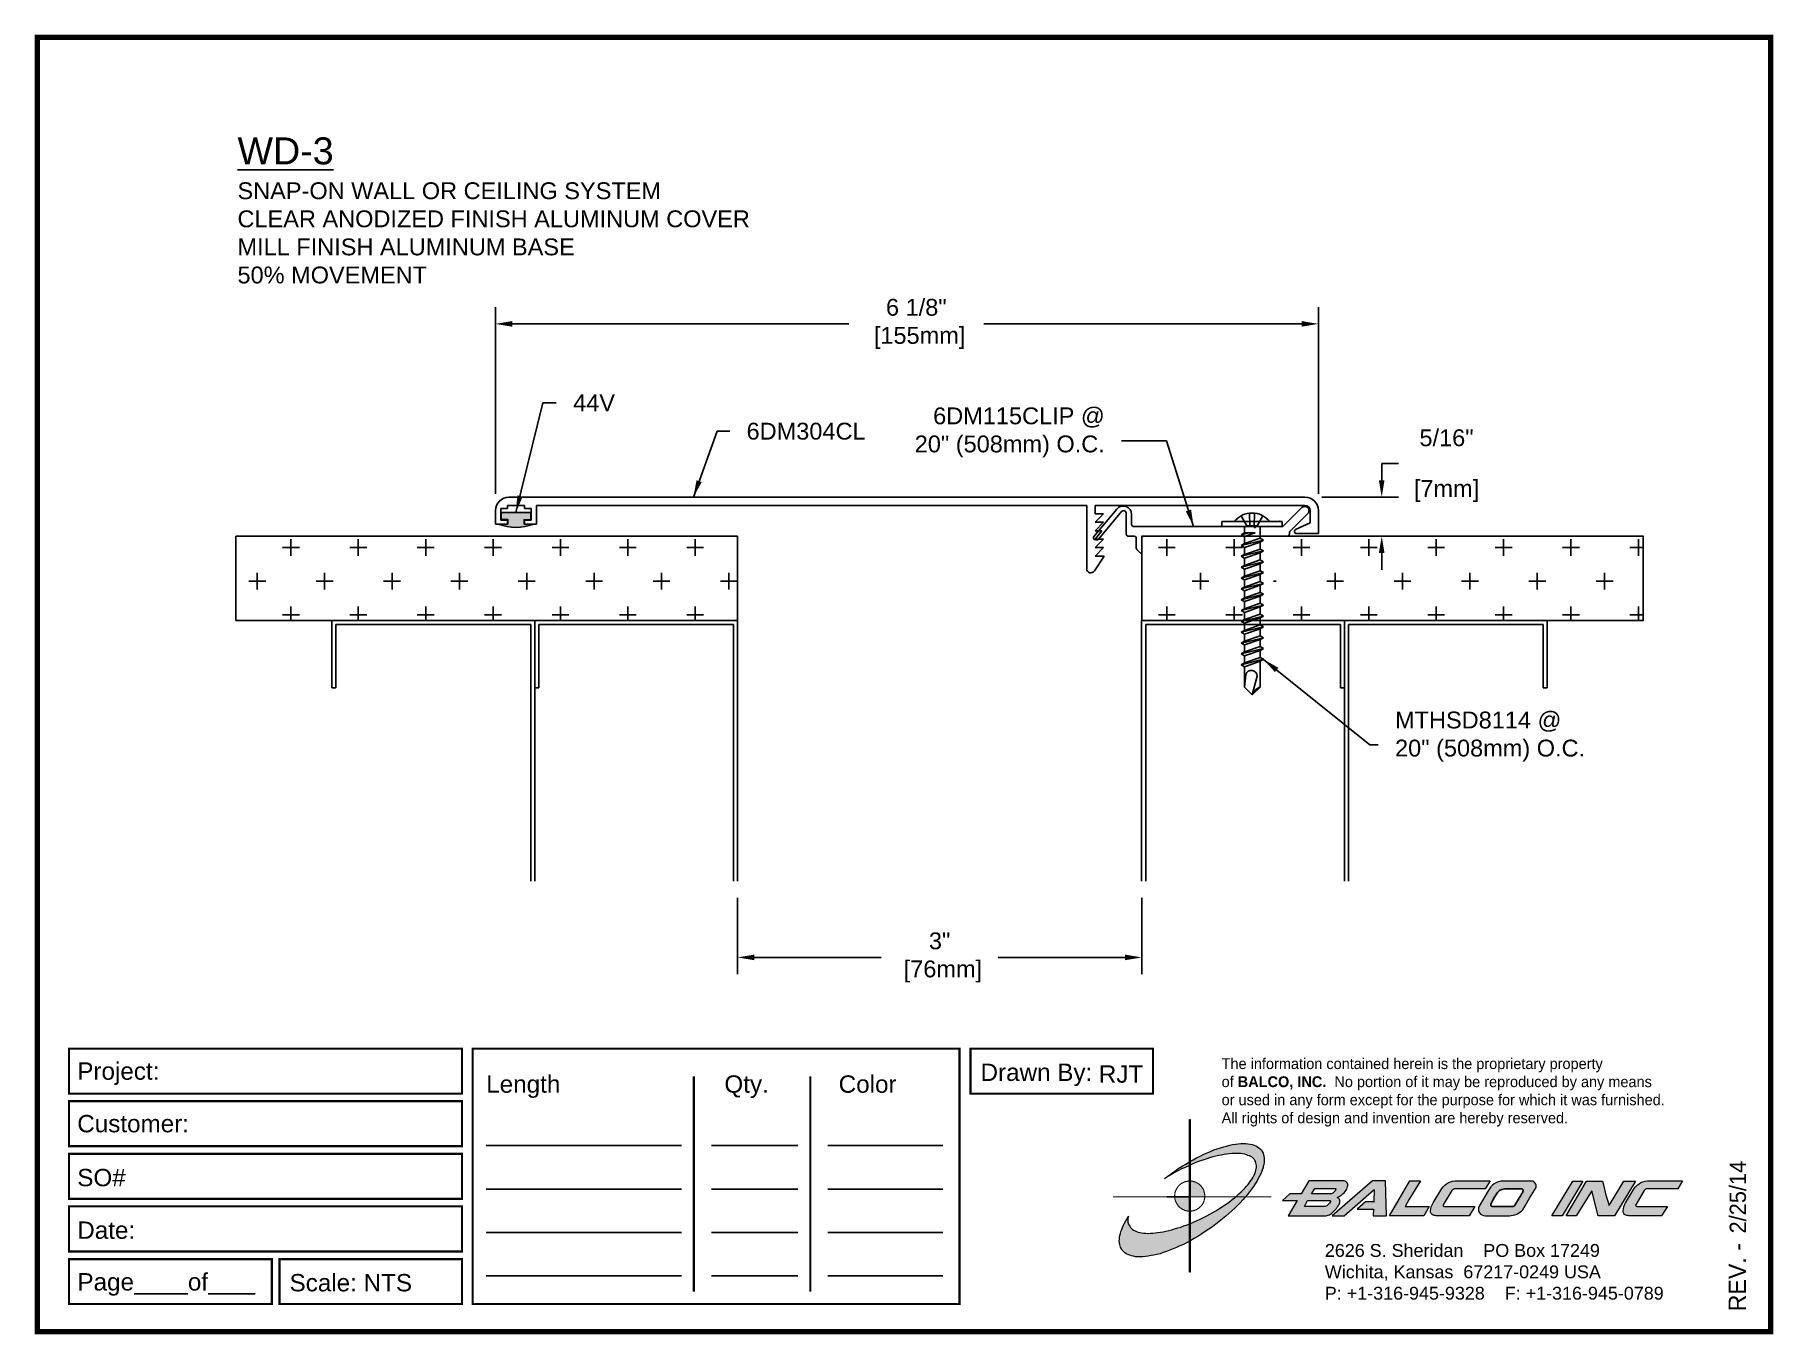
# Paper-space layout 'Detail' of a CAD drawing. Header units: inches. Extents: x 0 to 10, y 0 to 7.5.
# The model-space entities are those that its viewports show. They can reach past a viewport. Long polylines and large blocks are cut down to what shows.
import ezdxf

# ---------------------------------------------------------------- set-up
doc = ezdxf.new("R2010")
doc.units = ezdxf.units.IN
doc.header["$MEASUREMENT"] = 0
doc.linetypes.add('HIDDEN2', pattern=[0.1875, 0.125, -0.0625])
for name, color, linetype in [('Anchors', 4, 'Continuous'), ('Border', 7, 'Continuous'), ('Conditions', 1, 'Continuous'), ('Dimensions', 3, 'Continuous'), ('Fillers', 2, 'Continuous'), ('Metals', 7, 'Continuous'), ('Text', 2, 'Continuous')]:
    doc.layers.add(name, color=color, linetype=linetype)
doc.styles.add('arial', font='arial.ttf')
doc.styles.add('Copyright', font='ERASDEMI.TTF')
doc.dimstyles.new('ARIAL', dxfattribs={"dimtxt": 0.125, "dimasz": 0.125, "dimexe": 0.125, "dimexo": 0.125, "dimgap": 0.125, "dimtad": 0, "dimtih": 1, "dimtoh": 1, "dimdec": 4, "dimzin": 0, "dimdsep": 46, "dimlunit": 4, "dimtxsty": 'arial', "dimcen": 0.09, "dimadec": 0, "dimazin": 0, "dimtfac": 1, "dimtdec": 4, "dimtofl": 0, "dimtmove": 0, "dimatfit": 3, "dimfxl": 0, "dimfrac": 2, "dimtolj": 1, "dimtzin": 0, "dimarcsym": 0})

# ---------------------------------------------------------------- blocks, each defined once
blk = doc.blocks.new('ACADlogo')
h = blk.add_hatch(color=256)
h.paths.add_polyline_path([(-3.346, 1.223), (-3.351, 1.223), (-3.351, 0.979), (-3.346, 0.982)])
h.paths.add_polyline_path([(-3.346, 0.961), (-3.351, 0.959), (-3.351, 0.868), (-3.346, 0.868)])
h.paths.add_polyline_path([(-3.346, 0.777), (-3.351, 0.777), (-3.351, 0.699), (-3.351, 0.695), (-3.35, 0.695), (-3.346, 0.695)])
h.paths.add_polyline_path([(-3.346, 0.864), (-3.346, 0.868), (-3.35, 0.868), (-3.351, 0.868), (-3.351, 0.777), (-3.346, 0.777), (-3.346, 0.778), (-3.348, 0.778)])
h.paths.add_polyline_path([(-3.346, 0.524), (-3.351, 0.521), (-3.351, 0.342), (-3.346, 0.342)])
h.paths.add_polyline_path([(-3.346, 0.695), (-3.351, 0.695), (-3.351, 0.621), (-3.346, 0.623)])
h.paths.add_polyline_path([(-3.346, 0.623), (-3.351, 0.621), (-3.351, 0.521), (-3.346, 0.524)])
h.paths.add_polyline_path([(-3.346, 0.982), (-3.351, 0.979), (-3.351, 0.959), (-3.346, 0.961)])
h = blk.add_hatch(color=175)
h.paths.add_polyline_path([(-3.518, 0.573), (-3.534, 0.571), (-3.548, 0.569), (-3.562, 0.567), (-3.576, 0.567), (-3.589, 0.566), (-3.602, 0.567), (-3.614, 0.568), (-3.625, 0.569), (-3.636, 0.572), (-3.646, 0.574), (-3.656, 0.577), (-3.664, 0.581), (-3.673, 0.585), (-3.679, 0.589), (-3.685, 0.595), (-3.688, 0.598), (-3.691, 0.6), (-3.695, 0.607), (-3.699, 0.614), (-3.703, 0.621), (-3.704, 0.626), (-3.705, 0.631), (-3.706, 0.637), (-3.706, 0.642), (-3.705, 0.648), (-3.705, 0.653), (-3.703, 0.659), (-3.702, 0.665), (-3.71, 0.652), (-3.717, 0.639), (-3.725, 0.626), (-3.731, 0.613), (-3.737, 0.601), (-3.741, 0.589), (-3.746, 0.577), (-3.749, 0.566), (-3.751, 0.555), (-3.753, 0.544), (-3.754, 0.538), (-3.754, 0.533), (-3.755, 0.523), (-3.754, 0.513), (-3.753, 0.508), (-3.752, 0.503), (-3.75, 0.494), (-3.748, 0.486), (-3.743, 0.477), (-3.74, 0.473), (-3.738, 0.469), (-3.734, 0.465), (-3.73, 0.461), (-3.723, 0.455), (-3.715, 0.449), (-3.706, 0.445), (-3.695, 0.44), (-3.685, 0.437), (-3.674, 0.434), (-3.661, 0.432), (-3.648, 0.431), (-3.634, 0.431), (-3.62, 0.431), (-3.604, 0.433), (-3.588, 0.435), (-3.572, 0.438), (-3.556, 0.441), (-3.538, 0.445), (-3.52, 0.449), (-3.503, 0.456), (-3.483, 0.461), (-3.464, 0.469), (-3.445, 0.477), (-3.426, 0.485), (-3.406, 0.494), (-3.385, 0.503), (-3.364, 0.514), (-3.351, 0.521), (-3.351, 0.621), (-3.364, 0.616), (-3.382, 0.609), (-3.4, 0.603), (-3.418, 0.598), (-3.436, 0.592), (-3.453, 0.587), (-3.47, 0.583), (-3.486, 0.579), (-3.503, 0.576)])
h.paths.add_polyline_path([(-3.215, 0.687), (-3.251, 0.667), (-3.289, 0.649), (-3.327, 0.631), (-3.345, 0.623), (-3.346, 0.623), (-3.346, 0.524), (-3.343, 0.525), (-3.323, 0.537), (-3.302, 0.549), (-3.28, 0.563), (-3.259, 0.577), (-3.238, 0.59), (-3.218, 0.605), (-3.198, 0.62), (-3.179, 0.635), (-3.16, 0.65), (-3.141, 0.665), (-3.123, 0.681), (-3.106, 0.696), (-3.089, 0.712), (-3.074, 0.727), (-3.058, 0.743), (-3.043, 0.759), (-3.03, 0.775), (-3.028, 0.777), (-3.085, 0.777), (-3.091, 0.772), (-3.105, 0.761), (-3.118, 0.75), (-3.134, 0.739), (-3.149, 0.729), (-3.165, 0.718), (-3.182, 0.707), (-3.198, 0.697)])
h.paths.add_polyline_path([(-2.921, 1.009), (-2.922, 1.015), (-2.924, 1.02), (-2.926, 1.029), (-2.931, 1.038), (-2.934, 1.043), (-2.936, 1.047), (-2.94, 1.05), (-2.943, 1.054), (-2.951, 1.06), (-2.959, 1.066), (-2.968, 1.071), (-2.978, 1.075), (-2.989, 1.079), (-3, 1.081), (-3.013, 1.083), (-3.026, 1.084), (-3.04, 1.084), (-3.054, 1.084), (-3.07, 1.083), (-3.085, 1.081), (-3.102, 1.079), (-3.118, 1.075), (-3.136, 1.07), (-3.153, 1.066), (-3.171, 1.06), (-3.191, 1.054), (-3.21, 1.047), (-3.229, 1.039), (-3.248, 1.031), (-3.268, 1.022), (-3.289, 1.012), (-3.31, 1.002), (-3.33, 0.991), (-3.346, 0.982), (-3.346, 0.961), (-3.342, 0.962), (-3.323, 0.971), (-3.305, 0.978), (-3.287, 0.984), (-3.268, 0.991), (-3.251, 0.996), (-3.234, 1.002), (-3.216, 1.007), (-3.199, 1.011), (-3.182, 1.015), (-3.167, 1.018), (-3.15, 1.021), (-3.136, 1.023), (-3.121, 1.025), (-3.107, 1.026), (-3.093, 1.026), (-3.079, 1.027), (-3.067, 1.026), (-3.054, 1.026), (-3.043, 1.025), (-3.032, 1.022), (-3.022, 1.02), (-3.013, 1.016), (-3.004, 1.013), (-2.997, 1.009), (-2.989, 1.005), (-2.983, 0.999), (-2.98, 0.996), (-2.978, 0.994), (-2.973, 0.987), (-2.969, 0.981), (-2.967, 0.973), (-2.965, 0.965), (-2.964, 0.957), (-2.964, 0.949), (-2.964, 0.944), (-2.965, 0.94), (-2.967, 0.93), (-2.969, 0.921), (-2.973, 0.911), (-2.978, 0.901), (-2.983, 0.891), (-2.989, 0.881), (-2.996, 0.871), (-3.004, 0.86), (-3.012, 0.849), (-3.021, 0.838), (-3.032, 0.827), (-3.042, 0.816), (-3.053, 0.805), (-3.065, 0.794), (-3.077, 0.783), (-3.085, 0.777), (-3.028, 0.777), (-3.016, 0.791), (-3.004, 0.806), (-2.992, 0.822), (-2.981, 0.837), (-2.971, 0.852), (-2.962, 0.866), (-2.954, 0.882), (-2.946, 0.896), (-2.939, 0.91), (-2.934, 0.924), (-2.929, 0.938), (-2.926, 0.944), (-2.925, 0.951), (-2.922, 0.963), (-2.92, 0.975), (-2.92, 0.982), (-2.919, 0.987), (-2.92, 0.999), (-2.92, 1.005)])
h.paths.add_polyline_path([(-3.372, 0.966), (-3.393, 0.953), (-3.415, 0.94), (-3.435, 0.925), (-3.455, 0.911), (-3.475, 0.897), (-3.494, 0.882), (-3.468, 0.898), (-3.439, 0.915), (-3.41, 0.93), (-3.396, 0.938), (-3.38, 0.945), (-3.351, 0.959), (-3.351, 0.979)])
h = blk.add_hatch(color=256)
h.paths.add_polyline_path([(-3.268, 0.814), (-3.27, 0.819), (-3.273, 0.824), (-3.276, 0.828), (-3.279, 0.833), (-3.282, 0.837), (-3.286, 0.841), (-3.29, 0.845), (-3.294, 0.849), (-3.298, 0.852), (-3.303, 0.855), (-3.308, 0.858), (-3.313, 0.86), (-3.318, 0.863), (-3.323, 0.864), (-3.328, 0.866), (-3.334, 0.867), (-3.339, 0.868), (-3.345, 0.868), (-3.346, 0.868), (-3.346, 0.777), (-3.335, 0.777), (-3.262, 0.777), (-3.262, 0.781), (-3.262, 0.787), (-3.263, 0.792), (-3.264, 0.798), (-3.265, 0.803), (-3.266, 0.808)])
h.paths.add_polyline_path([(-3.351, 0.777), (-3.436, 0.777), (-3.435, 0.773), (-3.435, 0.768), (-3.434, 0.762), (-3.432, 0.757), (-3.431, 0.752), (-3.428, 0.747), (-3.426, 0.742), (-3.423, 0.737), (-3.42, 0.732), (-3.417, 0.728), (-3.414, 0.723), (-3.41, 0.719), (-3.406, 0.716), (-3.401, 0.712), (-3.397, 0.709), (-3.392, 0.706), (-3.387, 0.704), (-3.382, 0.701), (-3.377, 0.699), (-3.372, 0.698), (-3.367, 0.696), (-3.361, 0.695), (-3.356, 0.695), (-3.351, 0.695)])
h.paths.add_polyline_path([(-3.346, 0.868), (-3.35, 0.868), (-3.351, 0.868), (-3.351, 0.777), (-3.346, 0.777)])
h = blk.add_hatch(color=256)
h.paths.add_polyline_path([(-2.438, 0.844, 0.412988), (-2.461, 0.869), (-2.663, 0.869), (-2.707, 0.794), (-2.771, 0.794), (-2.815, 0.755), (-2.73, 0.755), (-2.781, 0.668), (-2.563, 0.668, 0.107996), (-2.538, 0.677, 0.108939), (-2.494, 0.724, 0.080345), (-2.483, 0.745, 0.419497), (-2.499, 0.773, 0.149928), (-2.447, 0.815, 0.134283)])
h.paths.add_polyline_path([(-2.507, 0.821, -0.209012), (-2.532, 0.794), (-2.538, 0.794), (-2.646, 0.794), (-2.627, 0.825), (-2.51, 0.825, -0.56619)], flags=16)
h.paths.add_polyline_path([(-2.538, 0.75, -0.241309), (-2.569, 0.722), (-2.688, 0.722), (-2.669, 0.755), (-2.541, 0.755, -0.56619)], flags=16)
for points in [[(-2.285, 0.819), (-2.287, 0.748), (-2.335, 0.748), (-2.383, 0.705), (-2.29, 0.705), (-2.292, 0.668), (-2.215, 0.668), (-2.221, 0.869), (-2.295, 0.869), (-2.527, 0.668), (-2.458, 0.668)], [(-2.018, 0.869), (-2.079, 0.869), (-2.198, 0.668), (-2, 0.668), (-1.968, 0.722), (-2.107, 0.722), (-2.085, 0.759), (-2.064, 0.794)], [(-1.617, 0.869), (-1.807, 0.869, 0.270182), (-1.896, 0.825), (-1.946, 0.742, 0.109019), (-1.961, 0.695, 0.340665), (-1.945, 0.672, 0.129907), (-1.923, 0.668), (-1.738, 0.668), (-1.706, 0.722), (-1.878, 0.722), (-1.882, 0.722, -0.601242), (-1.887, 0.731), (-1.838, 0.813, -0.253048), (-1.821, 0.823), (-1.645, 0.823)], [(-1.083, 0.867), (-1.14, 0.867), (-1.261, 0.667), (-1.26, 0.667), (-1.202, 0.667)], [(-0.96, 0.83), (-0.969, 0.867), (-1.061, 0.867), (-1.179, 0.667), (-1.12, 0.667), (-1.031, 0.812), (-0.995, 0.667), (-0.9, 0.667), (-0.778, 0.867), (-0.846, 0.867), (-0.931, 0.727), (-0.951, 0.795)], [(-0.507, 0.869), (-0.697, 0.869, 0.270182), (-0.786, 0.825), (-0.836, 0.742, 0.109019), (-0.85, 0.695, 0.340665), (-0.835, 0.672, 0.129907), (-0.812, 0.668), (-0.628, 0.668), (-0.595, 0.722), (-0.768, 0.722), (-0.772, 0.722, -0.601242), (-0.777, 0.731), (-0.728, 0.813, -0.253048), (-0.71, 0.823), (-0.534, 0.823)], [(-3.346, 0.623), (-3.351, 0.621), (-3.351, 0.521), (-3.346, 0.524)]]:
    blk.add_hatch(color=256).paths.add_polyline_path(points)
h = blk.add_hatch(color=256)
h.paths.add_polyline_path([(-1.377, 0.868), (-1.383, 0.868), (-1.383, 0.868), (-1.44, 0.868), (-1.492, 0.868), (-1.541, 0.868, 0.297712), (-1.628, 0.811), (-1.68, 0.723, 0.585116), (-1.646, 0.668), (-1.506, 0.668, 0.210586), (-1.429, 0.703), (-1.415, 0.726), (-1.389, 0.769), (-1.352, 0.831, 0.4352)])
h.paths.add_polyline_path([(-1.437, 0.823, -0.603783), (-1.428, 0.805), (-1.431, 0.801), (-1.434, 0.796), (-1.438, 0.789), (-1.474, 0.728, -0.229001), (-1.489, 0.722), (-1.494, 0.722), (-1.501, 0.722), (-1.597, 0.722), (-1.604, 0.722, -0.492401), (-1.613, 0.734), (-1.601, 0.757), (-1.591, 0.775), (-1.582, 0.791, -0.238368), (-1.535, 0.823)], flags=16)
for q in [(-3.48, 0.777), (-3.351, 0.642)]:
    blk.add_line((-3.351, 0.777), q)
at = {"color": 7, "lineweight": 0}
for points in [[(-3.351, 1.223), (-3.346, 1.223), (-3.346, 0.342), (-3.351, 0.342), (-3.351, 1.223)], [(-2.292, 0.668), (-2.215, 0.668), (-2.221, 0.869), (-2.295, 0.869), (-2.527, 0.668), (-2.458, 0.668), (-2.285, 0.819), (-2.287, 0.748), (-2.286, 0.748), (-2.335, 0.748), (-2.383, 0.705), (-2.29, 0.705), (-2.292, 0.668), (-2.292, 0.668)], [(-2.198, 0.668), (-2.079, 0.869), (-2.018, 0.869), (-2.064, 0.794), (-2.085, 0.759), (-2.107, 0.722), (-1.968, 0.722), (-2, 0.668), (-2.198, 0.668), (-2.198, 0.668)], [(-1.383, 0.868), (-1.383, 0.868)], [(-1.261, 0.667), (-1.14, 0.867), (-1.083, 0.867), (-1.202, 0.667), (-1.26, 0.667), (-1.261, 0.667), (-1.261, 0.667)], [(-0.9, 0.667), (-0.995, 0.667), (-1.031, 0.812), (-1.12, 0.667), (-1.179, 0.667), (-1.061, 0.867), (-0.969, 0.867), (-0.96, 0.83), (-0.951, 0.795), (-0.931, 0.727), (-0.846, 0.867), (-0.778, 0.867), (-0.9, 0.667), (-0.9, 0.667)]]:
    blk.add_lwpolyline(points, dxfattribs=at)
at = {"color": 175, "lineweight": 0}
blk.add_lwpolyline([(-2.926, 1.029), (-2.924, 1.02), (-2.922, 1.015), (-2.921, 1.009), (-2.92, 1.005), (-2.92, 0.999), (-2.919, 0.987), (-2.92, 0.982), (-2.92, 0.975), (-2.922, 0.963), (-2.925, 0.951), (-2.926, 0.944), (-2.929, 0.938), (-2.934, 0.924), (-2.939, 0.91), (-2.946, 0.896), (-2.954, 0.882), (-2.962, 0.866), (-2.971, 0.852), (-2.981, 0.837), (-2.992, 0.822), (-3.004, 0.806), (-3.016, 0.791), (-3.03, 0.775), (-3.043, 0.759), (-3.058, 0.743), (-3.074, 0.727), (-3.089, 0.712), (-3.106, 0.696), (-3.123, 0.681), (-3.141, 0.665), (-3.16, 0.65), (-3.179, 0.635), (-3.198, 0.62), (-3.218, 0.605), (-3.238, 0.59), (-3.259, 0.577), (-3.28, 0.563), (-3.302, 0.549), (-3.323, 0.537), (-3.343, 0.525), (-3.364, 0.514), (-3.385, 0.503), (-3.406, 0.494), (-3.426, 0.485), (-3.445, 0.477), (-3.464, 0.469), (-3.483, 0.461), (-3.503, 0.456), (-3.52, 0.449), (-3.538, 0.445), (-3.556, 0.441), (-3.572, 0.438), (-3.588, 0.435), (-3.604, 0.433), (-3.62, 0.431), (-3.634, 0.431), (-3.648, 0.431), (-3.661, 0.432), (-3.674, 0.434), (-3.685, 0.437), (-3.695, 0.44), (-3.706, 0.445), (-3.715, 0.449), (-3.723, 0.455), (-3.73, 0.461), (-3.734, 0.465), (-3.738, 0.469), (-3.74, 0.473), (-3.743, 0.477), (-3.748, 0.486), (-3.75, 0.494), (-3.752, 0.503), (-3.753, 0.508), (-3.754, 0.513), (-3.755, 0.523), (-3.754, 0.533), (-3.754, 0.538), (-3.753, 0.544), (-3.751, 0.555), (-3.749, 0.566), (-3.746, 0.577), (-3.741, 0.589), (-3.737, 0.601), (-3.731, 0.613), (-3.725, 0.626), (-3.717, 0.639), (-3.71, 0.652), (-3.702, 0.665), (-3.703, 0.659), (-3.705, 0.653), (-3.705, 0.648), (-3.706, 0.642), (-3.706, 0.637), (-3.705, 0.631), (-3.704, 0.626), (-3.703, 0.621), (-3.699, 0.614), (-3.695, 0.607), (-3.691, 0.6), (-3.688, 0.598), (-3.685, 0.595), (-3.679, 0.589), (-3.673, 0.585), (-3.664, 0.581), (-3.656, 0.577), (-3.646, 0.574), (-3.636, 0.572), (-3.625, 0.569), (-3.614, 0.568), (-3.602, 0.567), (-3.589, 0.566), (-3.576, 0.567), (-3.562, 0.567), (-3.548, 0.569), (-3.534, 0.571), (-3.518, 0.573), (-3.503, 0.576), (-3.486, 0.579), (-3.47, 0.583), (-3.453, 0.587), (-3.436, 0.592), (-3.418, 0.598), (-3.4, 0.603), (-3.382, 0.609), (-3.364, 0.616), (-3.345, 0.623), (-3.327, 0.631), (-3.289, 0.649), (-3.251, 0.667), (-3.215, 0.687), (-3.198, 0.697), (-3.182, 0.707), (-3.165, 0.718), (-3.149, 0.729), (-3.134, 0.739), (-3.118, 0.75), (-3.105, 0.761), (-3.091, 0.772), (-3.077, 0.783), (-3.065, 0.794), (-3.053, 0.805), (-3.042, 0.816), (-3.032, 0.827), (-3.021, 0.838), (-3.012, 0.849), (-3.004, 0.86), (-2.996, 0.871), (-2.989, 0.881), (-2.983, 0.891), (-2.978, 0.901), (-2.973, 0.911), (-2.969, 0.921), (-2.967, 0.93), (-2.965, 0.94), (-2.964, 0.944), (-2.964, 0.949), (-2.964, 0.957), (-2.965, 0.965), (-2.967, 0.973), (-2.969, 0.981), (-2.973, 0.987), (-2.978, 0.994), (-2.98, 0.996), (-2.983, 0.999), (-2.989, 1.005), (-2.997, 1.009), (-3.004, 1.013), (-3.013, 1.016), (-3.022, 1.02), (-3.032, 1.022), (-3.043, 1.025), (-3.054, 1.026), (-3.067, 1.026), (-3.079, 1.027), (-3.093, 1.026), (-3.107, 1.026), (-3.121, 1.025), (-3.136, 1.023), (-3.15, 1.021), (-3.167, 1.018), (-3.182, 1.015), (-3.199, 1.011), (-3.216, 1.007), (-3.234, 1.002), (-3.251, 0.996), (-3.268, 0.991), (-3.287, 0.984), (-3.305, 0.978), (-3.323, 0.971), (-3.342, 0.962), (-3.38, 0.945), (-3.396, 0.938), (-3.41, 0.93), (-3.439, 0.915), (-3.468, 0.898), (-3.494, 0.882), (-3.475, 0.897), (-3.455, 0.911), (-3.435, 0.925), (-3.415, 0.94), (-3.393, 0.953), (-3.372, 0.966), (-3.351, 0.979), (-3.33, 0.991), (-3.31, 1.002), (-3.289, 1.012), (-3.268, 1.022), (-3.248, 1.031), (-3.229, 1.039), (-3.21, 1.047), (-3.191, 1.054), (-3.171, 1.06), (-3.153, 1.066), (-3.136, 1.07), (-3.118, 1.075), (-3.102, 1.079), (-3.085, 1.081), (-3.07, 1.083), (-3.054, 1.084), (-3.04, 1.084), (-3.026, 1.084), (-3.013, 1.083), (-3, 1.081), (-2.989, 1.079), (-2.978, 1.075), (-2.968, 1.071), (-2.959, 1.066), (-2.951, 1.06), (-2.943, 1.054), (-2.94, 1.05), (-2.936, 1.047), (-2.934, 1.043), (-2.931, 1.038), (-2.926, 1.029), (-2.926, 1.029)], dxfattribs=at)
at = {"color": 7, "lineweight": 0, "const_width": 0.0064}
blk.add_lwpolyline([(-3.262, 0.781), (-3.262, 0.787), (-3.263, 0.792), (-3.264, 0.798), (-3.265, 0.803), (-3.266, 0.808), (-3.268, 0.814), (-3.27, 0.819), (-3.273, 0.824), (-3.276, 0.828), (-3.279, 0.833), (-3.282, 0.837), (-3.286, 0.841), (-3.29, 0.845), (-3.294, 0.849), (-3.298, 0.852), (-3.303, 0.855), (-3.308, 0.858), (-3.313, 0.86), (-3.318, 0.863), (-3.323, 0.864), (-3.328, 0.866), (-3.334, 0.867), (-3.339, 0.868), (-3.345, 0.868), (-3.35, 0.868), (-3.356, 0.868), (-3.361, 0.867), (-3.367, 0.866), (-3.372, 0.865), (-3.377, 0.863), (-3.382, 0.862), (-3.387, 0.859), (-3.392, 0.857), (-3.397, 0.854), (-3.401, 0.851), (-3.406, 0.847), (-3.41, 0.843), (-3.414, 0.839), (-3.417, 0.835), (-3.42, 0.831), (-3.423, 0.826), (-3.426, 0.821), (-3.428, 0.816), (-3.431, 0.811), (-3.432, 0.806), (-3.434, 0.801), (-3.435, 0.795), (-3.435, 0.79), (-3.436, 0.784), (-3.436, 0.779), (-3.435, 0.773), (-3.435, 0.768), (-3.434, 0.762), (-3.432, 0.757), (-3.431, 0.752), (-3.428, 0.747), (-3.426, 0.742), (-3.423, 0.737), (-3.42, 0.732), (-3.417, 0.728), (-3.414, 0.723), (-3.41, 0.719), (-3.406, 0.716), (-3.401, 0.712), (-3.397, 0.709), (-3.392, 0.706), (-3.387, 0.704), (-3.382, 0.701), (-3.377, 0.699), (-3.372, 0.698), (-3.367, 0.696), (-3.361, 0.695), (-3.356, 0.695), (-3.35, 0.695), (-3.345, 0.695), (-3.339, 0.695), (-3.334, 0.696), (-3.328, 0.697), (-3.323, 0.698), (-3.318, 0.7), (-3.313, 0.702), (-3.308, 0.705), (-3.303, 0.708), (-3.298, 0.711), (-3.294, 0.714), (-3.29, 0.718), (-3.286, 0.721), (-3.282, 0.726), (-3.279, 0.73), (-3.276, 0.734), (-3.273, 0.739), (-3.27, 0.744), (-3.268, 0.749), (-3.266, 0.754), (-3.265, 0.76), (-3.264, 0.765), (-3.263, 0.77), (-3.262, 0.776), (-3.262, 0.781)], dxfattribs=at)
at = {"color": 7, "lineweight": 0}
for points in [[(-2.447, 0.815, 0.130368), (-2.438, 0.843, 0.448367), (-2.463, 0.869), (-2.663, 0.869), (-2.707, 0.794), (-2.771, 0.794), (-2.815, 0.755), (-2.73, 0.755), (-2.781, 0.668), (-2.563, 0.668, 0.107996), (-2.538, 0.677, 0.108939), (-2.494, 0.724, 0.077395), (-2.484, 0.744, 0.430878), (-2.499, 0.773, 0.149928)], [(-2.507, 0.821, -0.209012), (-2.532, 0.794), (-2.538, 0.794), (-2.646, 0.794), (-2.627, 0.825), (-2.512, 0.825), (-2.509, 0.825, -0.531288)], [(-1.838, 0.813), (-1.887, 0.731, 0.587385), (-1.882, 0.722), (-1.878, 0.722), (-1.706, 0.722), (-1.738, 0.668), (-1.923, 0.668, -0.129907), (-1.945, 0.672, -0.349839), (-1.961, 0.696, -0.107341), (-1.946, 0.742), (-1.896, 0.825, -0.270182), (-1.807, 0.869), (-1.617, 0.869), (-1.645, 0.823), (-1.821, 0.823, 0.252436)], [(-1.68, 0.723, 0.585116), (-1.646, 0.668), (-1.506, 0.668, 0.210586), (-1.429, 0.703), (-1.415, 0.726), (-1.389, 0.769), (-1.352, 0.831, 0.4352), (-1.377, 0.868), (-1.383, 0.868), (-1.383, 0.868), (-1.44, 0.868), (-1.492, 0.868), (-1.541, 0.868, 0.297712), (-1.628, 0.811)], [(-0.728, 0.813), (-0.777, 0.731, 0.587385), (-0.772, 0.722), (-0.768, 0.722), (-0.595, 0.722), (-0.628, 0.668), (-0.812, 0.668, -0.129907), (-0.835, 0.672, -0.349839), (-0.85, 0.696, -0.107341), (-0.836, 0.742), (-0.786, 0.825, -0.270182), (-0.697, 0.869), (-0.507, 0.869), (-0.534, 0.823), (-0.71, 0.823, 0.252436)], [(-2.569, 0.722), (-2.688, 0.722), (-2.669, 0.755), (-2.543, 0.755), (-2.54, 0.755, -0.531288), (-2.538, 0.75, -0.241309)]]:
    blk.add_lwpolyline(points, format="xyb", close=True, dxfattribs=at)
blk.add_lwpolyline([(-1.437, 0.823), (-1.535, 0.823, 0.238368), (-1.582, 0.791), (-1.591, 0.775), (-1.601, 0.757), (-1.613, 0.734, 0.490298), (-1.604, 0.722), (-1.597, 0.722), (-1.501, 0.722), (-1.494, 0.722), (-1.489, 0.722, 0.229001), (-1.474, 0.728), (-1.438, 0.789), (-1.434, 0.796), (-1.431, 0.801), (-1.428, 0.805, 0.603783)], format="xyb", close=True)
blk.add_lwpolyline([(-2.879, 0.777, 0.00455, 0.00455, 0), (-3.791, 0.777, 0.00183, 0.00183, 0), (-3.791, 0.777, 0.00183, 0.00183, 0)], format="xyseb", dxfattribs=at)
blk = doc.blocks.new('Quantity Data')
at = {"layer": 'Border', "color": 253}
for p, q in [((2.755, 1.254), (3.881, 1.254)), ((4.054, 1.254), (4.553, 1.254)), ((4.725, 1.254), (5.389, 1.254)), ((2.755, 1.004), (3.881, 1.004)), ((4.054, 1.004), (4.553, 1.004)), ((4.725, 1.004), (5.389, 1.004)), ((2.755, 0.754), (3.881, 0.754)), ((4.054, 0.754), (4.553, 0.754)), ((4.725, 0.754), (5.389, 0.754)), ((2.755, 0.504), (3.881, 0.504)), ((4.054, 0.504), (4.553, 0.504)), ((4.725, 0.504), (5.389, 0.504))]:
    blk.add_line(p, q, dxfattribs=at)
at = {"layer": 'Border', "const_width": 0.0125}
blk.add_lwpolyline([(5.485, 0.341), (2.678, 0.341), (2.678, 1.813), (5.485, 1.813)], close=True, dxfattribs=at)
for points in [[(3.953, 1.653), (3.953, 0.412)], [(4.625, 1.653), (4.625, 0.412)]]:
    blk.add_lwpolyline(points, dxfattribs=at)
at = {"layer": 'Border', "style": 'arial'}
for s, p in [('Length', (2.756, 1.559)), ('Qty.', (4.129, 1.559)), ('Color', (4.788, 1.559))]:
    blk.add_text(s, height=0.1, dxfattribs=at).set_placement(p)
blk = doc.blocks.new('Drawn By')
at = {"layer": 'Border', "const_width": 0.0125}
blk.add_lwpolyline([(5.38, 1.813), (6.432, 1.813), (6.432, 1.554), (5.38, 1.554)], close=True, dxfattribs=at)
at = {"layer": 'Border', "style": 'arial'}
blk.add_text('Drawn By: ', height=0.1, dxfattribs=at).set_placement((5.438, 1.627))
blk.add_attdef('XXX', (6.12, 1.617), '', height=0.1, dxfattribs=at)
blk = doc.blocks.new('Project Info')
at = {"layer": 'Border', "const_width": 0.0125}
for points in [[(0.182, 1.813), (2.448, 1.813), (2.448, 1.554), (0.182, 1.554)], [(0.182, 1.51), (2.448, 1.51), (2.448, 1.251), (0.182, 1.251)], [(0.182, 1.207), (2.448, 1.207), (2.448, 0.947), (0.182, 0.947)], [(0.182, 0.904), (2.448, 0.904), (2.448, 0.644), (0.182, 0.644)], [(0.182, 0.6), (1.352, 0.6), (1.352, 0.341), (0.182, 0.341)], [(1.396, 0.6), (2.448, 0.6), (2.448, 0.341), (1.396, 0.341)]]:
    blk.add_lwpolyline(points, close=True, dxfattribs=at)
at = {"layer": 'Border', "style": 'arial'}
for s, p in [('Project:', (0.23, 1.634)), ('Customer:', (0.23, 1.331)), ('SO#', (0.23, 1.02)), ('Date:', (0.23, 0.717)), ('Page%%u        %%uof%%u       ', (0.231, 0.419)), ('Scale: NTS', (1.454, 0.414))]:
    blk.add_text(s, height=0.1, dxfattribs=at).set_placement(p)
blk = doc.blocks.new('REV')
at = {"style": 'Copyright'}
blk.add_text('REV. -', height=0.1, rotation=90, dxfattribs=at).set_placement((-0.142, 0.117))
at = {"style": 'Copyright', "flags": 4}
blk.add_attdef('REVISIONDATE', (-0.142, 0.566), '', height=0.0938, rotation=90, dxfattribs=at)
blk = doc.blocks.new('44v')
blk.add_hatch(color=256).paths.add_polyline_path([(0.11, 0), (-0.11, 0), (-0.11, -0.053), (-0.06, -0.053), (-0.06, -0.086), (-0.13, -0.086, 0.199136), (0.131, -0.086), (0.061, -0.086), (0.061, -0.054), (0.11, -0.054)])
blk.add_lwpolyline([(-0.13, -0.086), (-0.06, -0.086), (-0.06, -0.053), (-0.11, -0.053), (-0.11, 0), (0.11, 0), (0.11, -0.054), (0.061, -0.054), (0.061, -0.086), (0.131, -0.086, -0.199136)], format="xyb", close=True)
blk = doc.blocks.new('*D1')
at = {"layer": 'Defpoints', "color": 0}
for p in [(8.088, 4.374), (8.658, 4.374), (8.285, 4.083)]:
    blk.add_point(p, dxfattribs=at)
at = {"layer": 'Dimensions', "color": 0, "lineweight": -2}
for p, q in [((8.658, 4.499), (8.658, 4.624)), ((8.658, 4.624), (8.783, 4.624)), ((8.213, 4.374), (8.783, 4.374)), ((8.41, 4.083), (8.783, 4.083)), ((8.658, 3.958), (8.658, 3.833))]:
    blk.add_line(p, q, dxfattribs=at)
at = {"layer": 'Dimensions', "color": 0}
for points in [[(8.637, 4.499), (8.679, 4.499), (8.658, 4.374)], [(8.637, 3.958), (8.679, 3.958), (8.658, 4.083)]]:
    blk.add_solid(points, dxfattribs=at)
at = {"layer": 'Dimensions', "color": 0, "char_height": 0.125, "attachment_point": 5, "style": 'arial'}
for s, insert in [('\\A1;5/16"', (9.139, 4.813)), ('\\A1;[7mm]', (9.139, 4.419))]:
    blk.add_mtext(s, dxfattribs=dict(at, insert=insert))
blk = doc.blocks.new('*D2')
at = {"layer": 'Defpoints', "color": 0}
for p in [(3.877, 1.524), (6.877, 1.524), (6.877, 0.958)]:
    blk.add_point(p, dxfattribs=at)
at = {"layer": 'Dimensions', "color": 0, "lineweight": -2}
for p, q in [((3.877, 1.399), (3.877, 0.833)), ((6.877, 1.399), (6.877, 0.833)), ((4.002, 0.958), (4.942, 0.958)), ((6.752, 0.958), (5.811, 0.958))]:
    blk.add_line(p, q, dxfattribs=at)
at = {"layer": 'Dimensions', "color": 0}
for points in [[(4.002, 0.979), (4.002, 0.937), (3.877, 0.958)], [(6.752, 0.979), (6.752, 0.937), (6.877, 0.958)]]:
    blk.add_solid(points, dxfattribs=at)
at = {"layer": 'Dimensions', "color": 0, "insert": (5.377, 0.958), "char_height": 0.125, "attachment_point": 5, "style": 'arial'}
blk.add_mtext('\\A1;3"\\P [76mm]', dxfattribs=at)
blk = doc.blocks.new('*D3')
at = {"layer": 'Defpoints', "color": 0}
for p in [(8.188, 5.659), (2.08, 4.274), (8.188, 4.274)]:
    blk.add_point(p, dxfattribs=at)
at = {"layer": 'Dimensions', "color": 0, "lineweight": -2}
for p, q in [((2.08, 4.399), (2.08, 5.784)), ((8.188, 4.399), (8.188, 5.784)), ((2.205, 5.659), (4.703, 5.659)), ((8.063, 5.659), (5.706, 5.659))]:
    blk.add_line(p, q, dxfattribs=at)
at = {"layer": 'Dimensions', "color": 0}
for points in [[(2.205, 5.68), (2.205, 5.638), (2.08, 5.659)], [(8.063, 5.68), (8.063, 5.638), (8.188, 5.659)]]:
    blk.add_solid(points, dxfattribs=at)
at = {"layer": 'Dimensions', "color": 0, "insert": (5.204, 5.659), "char_height": 0.125, "attachment_point": 5, "style": 'arial'}
blk.add_mtext('\\A1;6 1/8"\\P [155mm]', dxfattribs=at)
blk = doc.blocks.new('6DM304CL')
for p, q in [((2.217, 4.268), (2.267, 4.268)), ((2.217, 4.183), (2.217, 4.268)), ((2.267, 4.291), (2.392, 4.291)), ((2.267, 4.268), (2.267, 4.291)), ((8.185, 4.353), (2.277, 4.353)), ((2.392, 4.291), (2.392, 4.268)), ((2.392, 4.268), (2.442, 4.268)), ((2.442, 4.268), (2.442, 4.183)), ((2.482, 4.291), (6.565, 4.291)), ((2.482, 4.153), (2.482, 4.291)), ((6.565, 4.291), (6.565, 3.822)), ((6.627, 4.229), (6.627, 4.291)), ((6.627, 4.291), (8.185, 4.291)), ((2.177, 4.253), (2.177, 4.153)), ((2.177, 4.153), (2.267, 4.153)), ((2.267, 4.183), (2.217, 4.183)), ((2.267, 4.153), (2.267, 4.183)), ((2.442, 4.183), (2.392, 4.183)), ((2.392, 4.183), (2.392, 4.153)), ((2.392, 4.153), (2.482, 4.153)), ((6.627, 4.166), (6.69, 4.229)), ((6.69, 4.229), (6.627, 4.229)), ((6.627, 4.104), (6.69, 4.166)), ((6.69, 4.166), (6.627, 4.166)), ((8.223, 4.163), (8.116, 4.114)), ((8.223, 4.253), (8.223, 4.163)), ((8.285, 4.083), (8.285, 4.253)), ((6.678, 4.104), (6.627, 4.104)), ((6.627, 4.041), (6.678, 4.104)), ((6.69, 4.041), (6.627, 4.041)), ((6.627, 3.979), (6.69, 4.041)), ((8.123, 4.083), (8.285, 4.083)), ((6.622, 3.805), (6.695, 3.916)), ((6.627, 3.916), (6.69, 3.979)), ((6.69, 3.979), (6.627, 3.979)), ((6.695, 3.916), (6.627, 3.916))]:
    blk.add_line(p, q)
for centre, radius, start, end in [((2.277, 4.253), 0.1, 90, 180), ((8.185, 4.253), 0.1, 0, 90), ((8.185, 4.253), 0.038, 0, 90), ((8.123, 4.099), 0.016, 114.8743, 270), ((6.596, 3.822), 0.0312, 180, 326.7799)]:
    blk.add_arc(centre, radius, start, end)
blk = doc.blocks.new('conditions')
at = {"layer": 'Conditions'}
for p, q in [((3.877, 3.458), (0.867, 3.458)), ((0.867, 3.458), (0.867, 2.958)), ((2.342, 3.428), (0.897, 3.428)), ((0.897, 3.428), (0.897, 2.958)), ((2.342, 3.428), (2.342, 1.524)), ((2.372, 3.458), (2.372, 1.524)), ((2.372, 3.458), (2.372, 1.524)), ((2.402, 3.428), (2.402, 2.958)), ((3.847, 3.428), (2.402, 3.428)), ((3.847, 3.428), (3.847, 1.524)), ((3.877, 3.459), (3.877, 1.524)), ((0.897, 2.958), (0.867, 2.958)), ((2.402, 2.958), (2.372, 2.958))]:
    blk.add_line(p, q, dxfattribs=at)
blk = doc.blocks.new('6DM115')
at = {"linetype": 'Continuous'}
blk.add_lwpolyline([(-0.04, -0.089, 0.198912), (-0.036, -0.099), (-0.01, -0.125), (0, -0.125), (0, -0.015, -0.414214), (0.015, 0), (1.081, 0, 0.414214), (1.096, 0.015), (1.096, 0.025, -0.198912), (1.1, 0.036), (1.233, 0.168, 0.414214), (1.233, 0.212, 0.414214), (1.189, 0.212), (1.053, 0.076, -0.198912), (1.043, 0.072), (0.85, 0.072), (0.84, 0.062), (0.83, 0.072), (-0.06, 0.072, -0.414214), (-0.075, 0.087), (-0.075, 0.162, 0.700208), (-0.184, 0.202), (-0.355, -0.001, 0.63707), (-0.344, -0.026), (-0.33, -0.026, 0.221695), (-0.319, -0.02), (-0.149, 0.183, -0.700208), (-0.115, 0.171), (-0.115, 0.015, 0.414214), (-0.1, 0), (-0.055, 0, -0.414214), (-0.04, -0.015)], format="xyb", close=True, dxfattribs=at)
blk = doc.blocks.new('MTHSD8114')
for p, q in [((0.224, 0.038), (-0.224, 0.038)), ((-0.224, 0.038), (-0.224, 0)), ((-0.224, 0), (0.224, 0)), ((-0.056, 0), (0.056, 0)), ((0.06, -0.087), (0.06, 0)), ((0.224, 0.038), (0.224, 0)), ((-0.081, -0.061), (-0.024, -0.047)), ((-0.081, -0.061), (-0.056, -0.047)), ((-0.081, -0.061), (-0.056, -0.074)), ((-0.081, -0.141), (0.085, -0.101)), ((-0.081, -0.141), (-0.056, -0.127)), ((-0.056, -0.047), (-0.056, 0)), ((-0.056, 0), (-0.056, -0.047)), ((0.024, -0.047), (-0.056, -0.074)), ((-0.056, -0.047), (0.024, -0.047)), ((-0.056, -0.127), (-0.056, -0.074)), ((0.06, -0.087), (-0.056, -0.127)), ((0.06, -0.115), (-0.056, -0.155)), ((0.085, -0.101), (0.06, -0.087)), ((0.085, -0.101), (0.06, -0.115)), ((0.06, -0.167), (0.06, -0.115)), ((-0.081, -0.141), (-0.056, -0.155)), ((-0.081, -0.221), (0.085, -0.181)), ((-0.081, -0.221), (-0.056, -0.208)), ((-0.081, -0.221), (-0.056, -0.235)), ((-0.056, -0.208), (-0.056, -0.155)), ((0.06, -0.167), (-0.056, -0.208)), ((0.06, -0.195), (-0.056, -0.235)), ((-0.056, -0.288), (-0.056, -0.235)), ((0.06, -0.248), (-0.056, -0.288)), ((0.085, -0.181), (0.06, -0.167)), ((0.085, -0.181), (0.06, -0.195)), ((0.06, -0.248), (0.06, -0.195)), ((0.085, -0.262), (0.06, -0.248)), ((-0.081, -0.302), (0.085, -0.262)), ((-0.081, -0.302), (-0.056, -0.288)), ((-0.081, -0.302), (-0.056, -0.316)), ((-0.081, -0.382), (0.085, -0.342)), ((-0.081, -0.382), (-0.056, -0.368)), ((-0.081, -0.382), (-0.056, -0.396)), ((0.06, -0.276), (-0.056, -0.316)), ((-0.056, -0.368), (-0.056, -0.316)), ((0.06, -0.328), (-0.056, -0.368)), ((0.06, -0.356), (-0.056, -0.396)), ((0.085, -0.262), (0.06, -0.276)), ((0.06, -0.328), (0.06, -0.276)), ((0.085, -0.342), (0.06, -0.328)), ((0.085, -0.342), (0.06, -0.356)), ((0.06, -0.409), (0.06, -0.356)), ((-0.081, -0.463), (0.085, -0.422)), ((-0.081, -0.463), (-0.056, -0.449)), ((-0.081, -0.463), (-0.056, -0.477)), ((-0.081, -0.543), (0.085, -0.503)), ((-0.056, -0.449), (-0.056, -0.396)), ((0.06, -0.409), (-0.056, -0.449)), ((0.06, -0.436), (-0.056, -0.477)), ((-0.056, -0.529), (-0.056, -0.477)), ((0.06, -0.489), (-0.056, -0.529)), ((0.085, -0.422), (0.06, -0.409)), ((0.085, -0.422), (0.06, -0.436)), ((0.06, -0.489), (0.06, -0.436)), ((0.085, -0.503), (0.06, -0.489)), ((0.085, -0.503), (0.06, -0.517)), ((-0.081, -0.543), (-0.056, -0.529)), ((-0.081, -0.543), (-0.056, -0.557)), ((-0.081, -0.624), (0.085, -0.583)), ((-0.081, -0.624), (-0.056, -0.61)), ((-0.081, -0.624), (-0.056, -0.637)), ((0.06, -0.517), (-0.056, -0.557)), ((-0.056, -0.61), (-0.056, -0.557)), ((0.06, -0.569), (-0.056, -0.61)), ((0.06, -0.597), (-0.056, -0.637)), ((-0.056, -0.69), (-0.056, -0.637)), ((0.06, -0.569), (0.06, -0.517)), ((0.085, -0.583), (0.06, -0.569)), ((0.085, -0.583), (0.06, -0.597)), ((0.06, -0.65), (0.06, -0.597)), ((-0.081, -0.704), (0.085, -0.664)), ((-0.081, -0.704), (-0.056, -0.69)), ((-0.081, -0.704), (-0.056, -0.718)), ((-0.081, -0.784), (0.085, -0.744)), ((-0.081, -0.784), (-0.056, -0.771)), ((0.06, -0.65), (-0.056, -0.69)), ((0.06, -0.678), (-0.056, -0.718)), ((-0.056, -0.771), (-0.056, -0.718)), ((0.06, -0.73), (-0.056, -0.771)), ((0.06, -0.758), (-0.056, -0.798)), ((0.085, -0.664), (0.06, -0.65)), ((0.085, -0.664), (0.06, -0.678)), ((0.06, -0.73), (0.06, -0.678)), ((0.085, -0.744), (0.06, -0.73)), ((0.085, -0.744), (0.06, -0.758)), ((0.06, -0.811), (0.06, -0.758)), ((-0.081, -0.784), (-0.056, -0.798)), ((-0.081, -0.865), (0.085, -0.825)), ((-0.081, -0.865), (-0.056, -0.851)), ((-0.081, -0.865), (-0.056, -0.879)), ((-0.056, -0.851), (-0.056, -0.798)), ((0.06, -0.811), (-0.056, -0.851)), ((0.06, -0.839), (-0.056, -0.879)), ((-0.056, -0.931), (-0.056, -0.879)), ((0.06, -0.891), (-0.056, -0.931)), ((0.085, -0.825), (0.06, -0.811)), ((0.085, -0.825), (0.06, -0.839)), ((0.06, -0.891), (0.06, -0.839)), ((0.085, -0.905), (0.06, -0.891)), ((-0.081, -0.945), (0.085, -0.905)), ((-0.081, -0.945), (-0.056, -0.931)), ((-0.081, -0.945), (-0.056, -0.959)), ((-0.081, -1.026), (0.085, -0.985)), ((-0.081, -1.026), (-0.056, -1.012)), ((-0.081, -1.026), (-0.056, -1.04)), ((0.06, -0.919), (-0.056, -0.959)), ((-0.056, -1.012), (-0.056, -0.959)), ((0.06, -0.972), (-0.056, -1.012)), ((0.06, -0.999), (-0.056, -1.04)), ((0.085, -0.905), (0.06, -0.919)), ((0.06, -0.972), (0.06, -0.919)), ((0.085, -0.985), (0.06, -0.972)), ((0.085, -0.985), (0.06, -0.999)), ((0.06, -0.999), (0.06, -1.192)), ((-0.056, -1.192), (-0.056, -1.04)), ((-0.056, -1.192), (-0.046, -1.097)), ((0.002, -1.25), (0.039, -1.111)), ((0.002, -1.25), (-0.056, -1.192)), ((0.002, -1.25), (0.06, -1.192))]:
    blk.add_line(p, q)
at = {"linetype": 'HIDDEN2'}
for p, q in [((-0.081, 0.079), (-0.038, 0.006)), ((0.038, 0.006), (-0.038, 0.006)), ((-0.019, 0.099), (-0.016, 0.006)), ((0.019, 0.099), (0.016, 0.006)), ((0.081, 0.079), (0.038, 0.006))]:
    blk.add_line(p, q, dxfattribs=at)
for centre, radius, start, end in [((0, -0.066), 0.166, 38.5375, 141.4625), ((-0.005, -1.11), 0.0433, 358.315, 162.8045), ((0.089, -1.279), 0.0922, 108.6241, 161.3759)]:
    blk.add_arc(centre, radius, start, end)
blk.add_point((0.204, 0.038))

msp = doc.modelspace()

# ---------------------------------------------------------------- hatches: boundary and pattern name
at = {"layer": 'Conditions'}
h = msp.add_hatch(dxfattribs=at)
h.set_pattern_fill('CROSS', color=256, style=0)
h.paths.add_polyline_path([(3.87671, 4.08353), (0.15383, 4.08353), (0.15383, 3.4587), (3.87671, 3.4587)])
h = msp.add_hatch(dxfattribs=at)
h.set_pattern_fill('CROSS', color=256, style=0)
h.paths.add_polyline_path([(7.70576, 3.77475), (7.72898, 3.7876), (7.72898, 3.84523), (7.70576, 3.85808), (7.72898, 3.87093), (7.72898, 3.92856), (7.70576, 3.94141), (7.72898, 3.95427), (7.72898, 4.01189), (7.70576, 4.02475), (7.72898, 4.0376), (7.72898, 4.08081), (7.72759, 4.08336), (6.87671, 4.08336), (6.87671, 3.45853), (7.72898, 3.45853), (7.72898, 3.51189), (7.70576, 3.52475), (7.72898, 3.5376), (7.72898, 3.59523), (7.70576, 3.60808), (7.72898, 3.62093), (7.72898, 3.67856), (7.70576, 3.69141), (7.72898, 3.70427), (7.72898, 3.76189)])
h = msp.add_hatch(dxfattribs=at)
h.set_pattern_fill('CROSS', color=256, style=0)
h.paths.add_polyline_path([(7.85537, 4.08336), (7.85398, 4.08081), (7.85398, 4.07958), (7.87776, 4.06641), (7.85398, 4.05325), (7.85398, 3.99624), (7.87776, 3.98308), (7.85398, 3.96992), (7.85398, 3.91291), (7.87776, 3.89975), (7.85398, 3.88658), (7.85398, 3.82958), (7.87776, 3.81641), (7.85398, 3.80325), (7.85398, 3.74624), (7.87776, 3.73308), (7.85398, 3.71992), (7.85398, 3.66291), (7.87776, 3.64975), (7.85398, 3.63658), (7.85398, 3.57958), (7.87776, 3.56641), (7.85398, 3.55325), (7.85398, 3.49624), (7.87776, 3.48308), (7.85398, 3.46992), (7.85398, 3.45853), (10.59958, 3.45853), (10.59958, 4.08336)])

# ---------------------------------------------------------------- linework, layer by layer
for points in [[(0.15383, 4.08353), (3.87671, 4.08353), (3.87671, 3.4587), (0.15383, 3.4587)], [(6.87671, 3.45853), (6.87671, 4.08336), (10.59958, 4.08336), (10.59958, 3.45853)]]:
    msp.add_lwpolyline(points, close=True, dxfattribs=at)

# ---------------------------------------------------------------- block references
at = {"layer": 'Anchors'}
msp.add_blockref('MTHSD8114', (7.69556, 4.15536), dxfattribs=at)
at = {"layer": 'Conditions'}
msp.add_blockref('conditions', (0, 0), dxfattribs=at)
at = {"layer": 'Conditions', "xscale": -1}
msp.add_blockref('conditions', (10.75341, 0), dxfattribs=at)
at = {"layer": 'Fillers'}
msp.add_blockref('44v', (2.23246, 4.25985), dxfattribs=at)
at = {"layer": 'Metals'}
for name, p in [('6DM304CL', (-0.09666, 0.02052)), ('6DM115', (6.87671, 4.08336))]:
    msp.add_blockref(name, p, dxfattribs=at)

# ---------------------------------------------------------------- texts
at = {"layer": 'Text', "insert": (0.16578, 7.04291), "char_height": 0.2, "width": 3.9691, "attachment_point": 1, "style": 'arial'}
msp.add_mtext('{\\LWD-3\\P\\H0.625x;\\lSNAP-ON WALL OR CEILING SYSTEM\\PCLEAR ANODIZED FINISH ALUMINUM COVER\\PMILL FINISH ALUMINUM BASE\\P50% MOVEMENT}', dxfattribs=at)
at = {"layer": 'Text', "char_height": 0.125, "style": 'arial'}
for s, insert, attachment_point in [('\\A1;44V', (2.65711, 5.13606), 1), ('6DM115CLIP @\\P20" (508mm) O.C.', (6.60273, 4.85359), 6), ('6DM304CL', (3.9443, 4.92548), 1), ('MTHSD8114 @\\P20" (508mm) O.C.', (8.7569, 2.5968), 4)]:
    msp.add_mtext(s, dxfattribs=dict(at, insert=insert, attachment_point=attachment_point))

# ---------------------------------------------------------------- dimensions: what is measured, and where the dimension line sits
at = {"layer": 'Dimensions'}
for base, p1, p2, picture, middle in [((8.18796, 5.65901), (2.07996, 4.27371), (8.18796, 4.27371), '*D3', (5.20419, 5.65901)), ((6.87671, 0.95789), (3.87671, 1.52405), (6.87671, 1.52405), '*D2', (5.37671, 0.95789))]:
    dim = msp.add_linear_dim(base=base, p1=p1, p2=p2, dimstyle='ARIAL', override={"dimpost": '\\X'}, dxfattribs=at)
    dim.commit()
    dim.dimension.update_dxf_attribs({"geometry": picture, "text_midpoint": middle, "dimtype": 160})
dim = msp.add_linear_dim(base=(8.65785, 4.37371), p1=(8.28463, 4.08319), p2=(8.08796, 4.37371), angle=90, dimstyle='ARIAL', override={"dimpost": '\\X'}, dxfattribs=at)
dim.commit()
dim.dimension.update_dxf_attribs({"geometry": '*D1', "text_midpoint": (9.13879, 4.62371)})

# ---------------------------------------------------------------- leaders
at = {"layer": 'Text', "annotation_type": 0, "has_hookline": 1}
for points, hookline_direction, text_width in [([(2.23246, 4.25985), (2.43085, 5.07356), (2.53211, 5.07356)], 0, 0.30713), ([(3.54934, 4.37371), (3.72713, 4.86298), (3.8193, 4.86298)], 0, 0.87048), ([(7.26171, 4.15536), (7.06018, 4.79109), (6.72773, 4.79109)], 1, 1.39052)]:
    msp.add_leader(points, dimstyle='ARIAL', dxfattribs=dict(at, hookline_direction=hookline_direction, text_width=text_width))
at = {"layer": 'Text'}
msp.add_leader([(7.78058, 3.16988), (8.5694, 2.5343), (8.6319, 2.5343)], dimstyle='ARIAL', dxfattribs=at)

psp = doc.layouts.new('Detail')

# ---------------------------------------------------------------- linework, layer by layer
at = {"layer": 'Border', "const_width": 0.03}
psp.add_lwpolyline([(0.015, 7.476), (10.008, 7.476), (10.008, 0.015), (0.015, 0.015)], close=True, dxfattribs=at)

# ---------------------------------------------------------------- block references
for name, p in [('Project Info', (0.015, -0.167)), ('Quantity Data', (-0.153, -0.167))]:
    psp.add_blockref(name, p)
psp.add_blockref('Drawn By', (0.015, -0.167)).add_auto_attribs({'XXX': 'RJT'})
at = {"layer": 'Border'}
psp.add_blockref('ACADlogo', (10.008, 0.015), dxfattribs=at)
at = {"layer": 'Text'}
psp.add_blockref('REV', (10.008, 0.015), dxfattribs=at).add_auto_attribs({'REVISIONDATE': '2/25/14'})

# ---------------------------------------------------------------- texts
at = {"insert": (6.843, 1.591), "char_height": 0.0625, "width": 50.295, "attachment_point": 1, "style": 'Copyright'}
psp.add_mtext('The information contained herein is the proprietary property\\Pof {\\fEras Bold ITC|b0|i0|c0|p34;BALCO, INC.}  No portion of it may be reproduced by any means\\Por used in any form except for the purpose for which it was furnished.\\PAll rights of design and invention are hereby reserved.', dxfattribs=at)
at = {"layer": 'Border', "insert": (7.438, 0.52), "char_height": 0.074, "width": 2.3438, "attachment_point": 1, "style": 'arial'}
psp.add_mtext('2626 S. Sheridan    PO Box 17249\\PWichita, Kansas  67217-0249 USA \\PP: +1-316-945-9328    F: +1-316-945-0789', dxfattribs=at)

# ---------------------------------------------------------------- viewports
at = {"layer": 'Border'}
psp.add_viewport(center=(5.012, 3.745), size=(9.993, 7.46055), view_center_point=(5.11302, 2.98274), view_height=9.6035609, dxfattribs=at)

doc.saveas('drawing.dxf')
